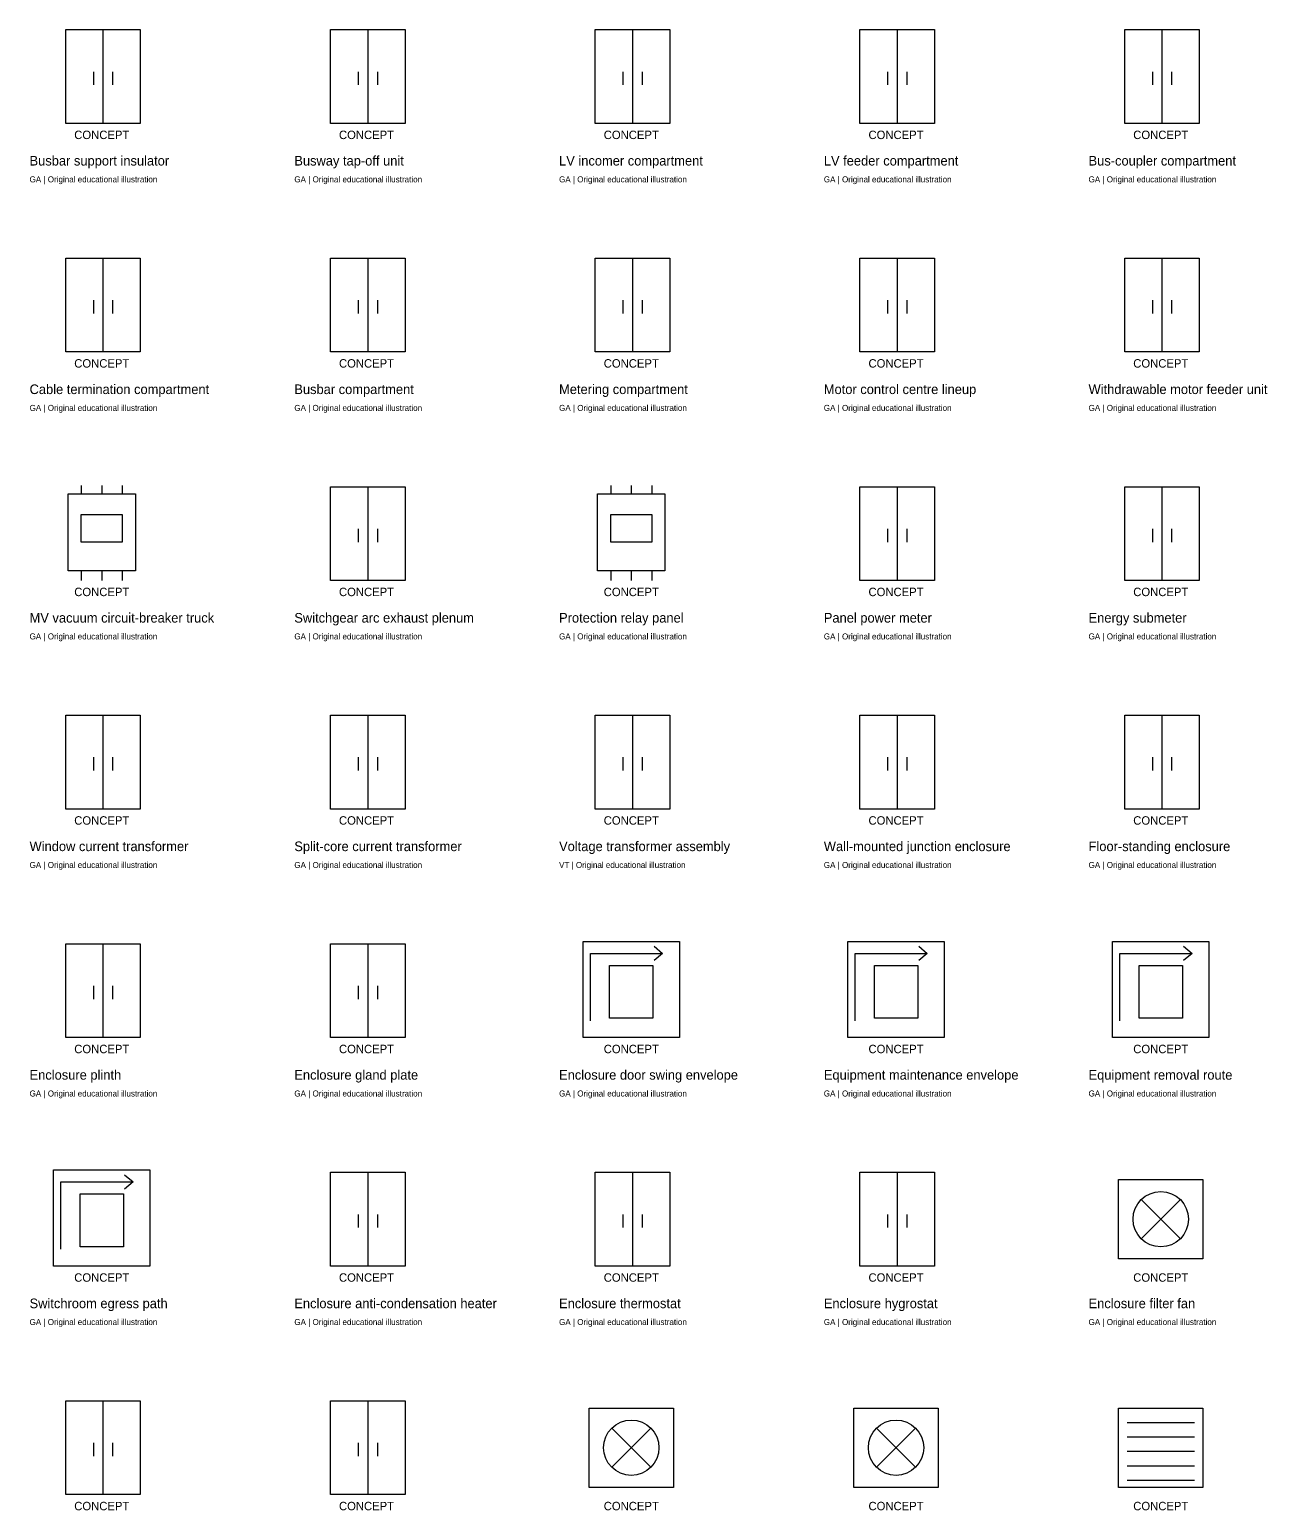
# Model space of a CAD drawing. Extents: x -25 to 1140, y -41451 to 113.
# Drawn here: x 0 to 1029, y -20703 to -19472 of the extents above; entities that cross this region are included whole.
import ezdxf
from ezdxf.enums import TextEntityAlignment as Align

# ---------------------------------------------------------------- set-up
doc = ezdxf.new("R2010")
doc.units = 0
doc.layers.add('REFERENCE', color=7, linetype='CONTINUOUS')

# ---------------------------------------------------------------- blocks, each defined once
blk = doc.blocks.new('REF_GA_BUSBAR_SUPPORT_INSULATOR')
at = {"layer": 'REFERENCE'}
for p, q in [((30, 98), (92, 98)), ((30, 20), (30, 98)), ((61, 98), (61, 20)), ((92, 98), (92, 20)), ((53, 63), (53, 52)), ((69, 63), (69, 52)), ((92, 20), (30, 20))]:
    blk.add_line(p, q, dxfattribs=at)
blk.add_text('CONCEPT', height=7, dxfattribs=at).set_placement((60, 7), align=Align.CENTER)
blk = doc.blocks.new('REF_GA_BUSWAY_TAP_OFF_UNIT')
at = {"layer": 'REFERENCE'}
for p, q in [((30, 98), (92, 98)), ((30, 20), (30, 98)), ((61, 98), (61, 20)), ((92, 98), (92, 20)), ((53, 63), (53, 52)), ((69, 63), (69, 52)), ((92, 20), (30, 20))]:
    blk.add_line(p, q, dxfattribs=at)
blk.add_text('CONCEPT', height=7, dxfattribs=at).set_placement((60, 7), align=Align.CENTER)
blk = doc.blocks.new('REF_GA_LV_INCOMER_COMPARTMENT')
at = {"layer": 'REFERENCE'}
for p, q in [((30, 98), (92, 98)), ((30, 20), (30, 98)), ((61, 98), (61, 20)), ((92, 98), (92, 20)), ((53, 63), (53, 52)), ((69, 63), (69, 52)), ((92, 20), (30, 20))]:
    blk.add_line(p, q, dxfattribs=at)
blk.add_text('CONCEPT', height=7, dxfattribs=at).set_placement((60, 7), align=Align.CENTER)
blk = doc.blocks.new('REF_GA_LV_FEEDER_COMPARTMENT')
at = {"layer": 'REFERENCE'}
for p, q in [((30, 98), (92, 98)), ((30, 20), (30, 98)), ((61, 98), (61, 20)), ((92, 98), (92, 20)), ((53, 63), (53, 52)), ((69, 63), (69, 52)), ((92, 20), (30, 20))]:
    blk.add_line(p, q, dxfattribs=at)
blk.add_text('CONCEPT', height=7, dxfattribs=at).set_placement((60, 7), align=Align.CENTER)
blk = doc.blocks.new('REF_GA_BUS_COUPLER_COMPARTMENT')
at = {"layer": 'REFERENCE'}
for p, q in [((30, 98), (92, 98)), ((30, 20), (30, 98)), ((61, 98), (61, 20)), ((92, 98), (92, 20)), ((53, 63), (53, 52)), ((69, 63), (69, 52)), ((92, 20), (30, 20))]:
    blk.add_line(p, q, dxfattribs=at)
blk.add_text('CONCEPT', height=7, dxfattribs=at).set_placement((60, 7), align=Align.CENTER)
blk = doc.blocks.new('REF_GA_CABLE_TERMINATION_COMPARTMENT')
at = {"layer": 'REFERENCE'}
for p, q in [((30, 98), (92, 98)), ((30, 20), (30, 98)), ((61, 98), (61, 20)), ((92, 98), (92, 20)), ((53, 63), (53, 52)), ((69, 63), (69, 52)), ((92, 20), (30, 20))]:
    blk.add_line(p, q, dxfattribs=at)
blk.add_text('CONCEPT', height=7, dxfattribs=at).set_placement((60, 7), align=Align.CENTER)
blk = doc.blocks.new('REF_GA_BUSBAR_COMPARTMENT')
at = {"layer": 'REFERENCE'}
for p, q in [((30, 98), (92, 98)), ((30, 20), (30, 98)), ((61, 98), (61, 20)), ((92, 98), (92, 20)), ((53, 63), (53, 52)), ((69, 63), (69, 52)), ((92, 20), (30, 20))]:
    blk.add_line(p, q, dxfattribs=at)
blk.add_text('CONCEPT', height=7, dxfattribs=at).set_placement((60, 7), align=Align.CENTER)
blk = doc.blocks.new('REF_GA_METERING_COMPARTMENT')
at = {"layer": 'REFERENCE'}
for p, q in [((30, 98), (92, 98)), ((30, 20), (30, 98)), ((61, 98), (61, 20)), ((92, 98), (92, 20)), ((53, 63), (53, 52)), ((69, 63), (69, 52)), ((92, 20), (30, 20))]:
    blk.add_line(p, q, dxfattribs=at)
blk.add_text('CONCEPT', height=7, dxfattribs=at).set_placement((60, 7), align=Align.CENTER)
blk = doc.blocks.new('REF_GA_MOTOR_CONTROL_CENTRE_LINEUP')
at = {"layer": 'REFERENCE'}
for p, q in [((30, 98), (92, 98)), ((30, 20), (30, 98)), ((61, 98), (61, 20)), ((92, 98), (92, 20)), ((53, 63), (53, 52)), ((69, 63), (69, 52)), ((92, 20), (30, 20))]:
    blk.add_line(p, q, dxfattribs=at)
blk.add_text('CONCEPT', height=7, dxfattribs=at).set_placement((60, 7), align=Align.CENTER)
blk = doc.blocks.new('REF_GA_WITHDRAWABLE_MOTOR_FEEDER_UNIT')
at = {"layer": 'REFERENCE'}
for p, q in [((30, 98), (92, 98)), ((30, 20), (30, 98)), ((61, 98), (61, 20)), ((92, 98), (92, 20)), ((53, 63), (53, 52)), ((69, 63), (69, 52)), ((92, 20), (30, 20))]:
    blk.add_line(p, q, dxfattribs=at)
blk.add_text('CONCEPT', height=7, dxfattribs=at).set_placement((60, 7), align=Align.CENTER)
blk = doc.blocks.new('REF_GA_MV_VACUUM_CIRCUIT_BREAKER_TRUCK')
at = {"layer": 'REFERENCE'}
for p, q in [((43, 99), (43, 92)), ((60, 99), (60, 92)), ((77, 99), (77, 92)), ((32, 92), (88, 92)), ((32, 28), (32, 92)), ((88, 92), (88, 28)), ((43, 75), (77, 75)), ((43, 52), (43, 75)), ((77, 75), (77, 52)), ((77, 52), (43, 52)), ((88, 28), (32, 28)), ((43, 28), (43, 20)), ((60, 28), (60, 20)), ((77, 28), (77, 20))]:
    blk.add_line(p, q, dxfattribs=at)
blk.add_text('CONCEPT', height=7, dxfattribs=at).set_placement((60, 7), align=Align.CENTER)
blk = doc.blocks.new('REF_GA_SWITCHGEAR_ARC_EXHAUST_PLENUM')
at = {"layer": 'REFERENCE'}
for p, q in [((30, 98), (92, 98)), ((30, 20), (30, 98)), ((61, 98), (61, 20)), ((92, 98), (92, 20)), ((53, 63), (53, 52)), ((69, 63), (69, 52)), ((92, 20), (30, 20))]:
    blk.add_line(p, q, dxfattribs=at)
blk.add_text('CONCEPT', height=7, dxfattribs=at).set_placement((60, 7), align=Align.CENTER)
blk = doc.blocks.new('REF_GA_PROTECTION_RELAY_PANEL')
at = {"layer": 'REFERENCE'}
for p, q in [((43, 99), (43, 92)), ((60, 99), (60, 92)), ((77, 99), (77, 92)), ((32, 92), (88, 92)), ((32, 28), (32, 92)), ((88, 92), (88, 28)), ((43, 75), (77, 75)), ((43, 52), (43, 75)), ((77, 75), (77, 52)), ((77, 52), (43, 52)), ((88, 28), (32, 28)), ((43, 28), (43, 20)), ((60, 28), (60, 20)), ((77, 28), (77, 20))]:
    blk.add_line(p, q, dxfattribs=at)
blk.add_text('CONCEPT', height=7, dxfattribs=at).set_placement((60, 7), align=Align.CENTER)
blk = doc.blocks.new('REF_GA_PANEL_POWER_METER')
at = {"layer": 'REFERENCE'}
for p, q in [((30, 98), (92, 98)), ((30, 20), (30, 98)), ((61, 98), (61, 20)), ((92, 98), (92, 20)), ((53, 63), (53, 52)), ((69, 63), (69, 52)), ((92, 20), (30, 20))]:
    blk.add_line(p, q, dxfattribs=at)
blk.add_text('CONCEPT', height=7, dxfattribs=at).set_placement((60, 7), align=Align.CENTER)
blk = doc.blocks.new('REF_GA_ENERGY_SUBMETER')
at = {"layer": 'REFERENCE'}
for p, q in [((30, 98), (92, 98)), ((30, 20), (30, 98)), ((61, 98), (61, 20)), ((92, 98), (92, 20)), ((53, 63), (53, 52)), ((69, 63), (69, 52)), ((92, 20), (30, 20))]:
    blk.add_line(p, q, dxfattribs=at)
blk.add_text('CONCEPT', height=7, dxfattribs=at).set_placement((60, 7), align=Align.CENTER)
blk = doc.blocks.new('REF_GA_WINDOW_CURRENT_TRANSFORMER')
at = {"layer": 'REFERENCE'}
for p, q in [((30, 98), (92, 98)), ((30, 20), (30, 98)), ((61, 98), (61, 20)), ((92, 98), (92, 20)), ((53, 63), (53, 52)), ((69, 63), (69, 52)), ((92, 20), (30, 20))]:
    blk.add_line(p, q, dxfattribs=at)
blk.add_text('CONCEPT', height=7, dxfattribs=at).set_placement((60, 7), align=Align.CENTER)
blk = doc.blocks.new('REF_GA_SPLIT_CORE_CURRENT_TRANSFORMER')
at = {"layer": 'REFERENCE'}
for p, q in [((30, 98), (92, 98)), ((30, 20), (30, 98)), ((61, 98), (61, 20)), ((92, 98), (92, 20)), ((53, 63), (53, 52)), ((69, 63), (69, 52)), ((92, 20), (30, 20))]:
    blk.add_line(p, q, dxfattribs=at)
blk.add_text('CONCEPT', height=7, dxfattribs=at).set_placement((60, 7), align=Align.CENTER)
blk = doc.blocks.new('REF_GA_VOLTAGE_TRANSFORMER_ASSEMBLY')
at = {"layer": 'REFERENCE'}
for p, q in [((30, 98), (92, 98)), ((30, 20), (30, 98)), ((61, 98), (61, 20)), ((92, 98), (92, 20)), ((53, 63), (53, 52)), ((69, 63), (69, 52)), ((92, 20), (30, 20))]:
    blk.add_line(p, q, dxfattribs=at)
blk.add_text('CONCEPT', height=7, dxfattribs=at).set_placement((60, 7), align=Align.CENTER)
blk = doc.blocks.new('REF_GA_WALL_MOUNTED_JUNCTION_ENCLOSURE')
at = {"layer": 'REFERENCE'}
for p, q in [((30, 98), (92, 98)), ((30, 20), (30, 98)), ((61, 98), (61, 20)), ((92, 98), (92, 20)), ((53, 63), (53, 52)), ((69, 63), (69, 52)), ((92, 20), (30, 20))]:
    blk.add_line(p, q, dxfattribs=at)
blk.add_text('CONCEPT', height=7, dxfattribs=at).set_placement((60, 7), align=Align.CENTER)
blk = doc.blocks.new('REF_GA_FLOOR_STANDING_ENCLOSURE')
at = {"layer": 'REFERENCE'}
for p, q in [((30, 98), (92, 98)), ((30, 20), (30, 98)), ((61, 98), (61, 20)), ((92, 98), (92, 20)), ((53, 63), (53, 52)), ((69, 63), (69, 52)), ((92, 20), (30, 20))]:
    blk.add_line(p, q, dxfattribs=at)
blk.add_text('CONCEPT', height=7, dxfattribs=at).set_placement((60, 7), align=Align.CENTER)
blk = doc.blocks.new('REF_GA_ENCLOSURE_PLINTH')
at = {"layer": 'REFERENCE'}
for p, q in [((30, 98), (92, 98)), ((30, 20), (30, 98)), ((61, 98), (61, 20)), ((92, 98), (92, 20)), ((53, 63), (53, 52)), ((69, 63), (69, 52)), ((92, 20), (30, 20))]:
    blk.add_line(p, q, dxfattribs=at)
blk.add_text('CONCEPT', height=7, dxfattribs=at).set_placement((60, 7), align=Align.CENTER)
blk = doc.blocks.new('REF_GA_ENCLOSURE_GLAND_PLATE')
at = {"layer": 'REFERENCE'}
for p, q in [((30, 98), (92, 98)), ((30, 20), (30, 98)), ((61, 98), (61, 20)), ((92, 98), (92, 20)), ((53, 63), (53, 52)), ((69, 63), (69, 52)), ((92, 20), (30, 20))]:
    blk.add_line(p, q, dxfattribs=at)
blk.add_text('CONCEPT', height=7, dxfattribs=at).set_placement((60, 7), align=Align.CENTER)
blk = doc.blocks.new('REF_GA_ENCLOSURE_DOOR_SWING_ENVELOPE')
at = {"layer": 'REFERENCE'}
for p, q in [((20, 100), (100, 100)), ((20, 20), (20, 100)), ((100, 100), (100, 20)), ((26, 34), (26, 90)), ((26, 90), (86, 90)), ((79, 96), (86, 90)), ((86, 90), (79, 84)), ((42, 80), (78, 80)), ((42, 36), (42, 80)), ((78, 80), (78, 36)), ((78, 36), (42, 36)), ((100, 20), (20, 20))]:
    blk.add_line(p, q, dxfattribs=at)
blk.add_text('CONCEPT', height=7, dxfattribs=at).set_placement((60, 7), align=Align.CENTER)
blk = doc.blocks.new('REF_GA_EQUIPMENT_MAINTENANCE_ENVELOPE')
at = {"layer": 'REFERENCE'}
for p, q in [((20, 100), (100, 100)), ((20, 20), (20, 100)), ((100, 100), (100, 20)), ((26, 34), (26, 90)), ((26, 90), (86, 90)), ((79, 96), (86, 90)), ((86, 90), (79, 84)), ((42, 80), (78, 80)), ((42, 36), (42, 80)), ((78, 80), (78, 36)), ((78, 36), (42, 36)), ((100, 20), (20, 20))]:
    blk.add_line(p, q, dxfattribs=at)
blk.add_text('CONCEPT', height=7, dxfattribs=at).set_placement((60, 7), align=Align.CENTER)
blk = doc.blocks.new('REF_GA_EQUIPMENT_REMOVAL_ROUTE')
at = {"layer": 'REFERENCE'}
for p, q in [((20, 100), (100, 100)), ((20, 20), (20, 100)), ((100, 100), (100, 20)), ((26, 34), (26, 90)), ((26, 90), (86, 90)), ((79, 96), (86, 90)), ((86, 90), (79, 84)), ((42, 80), (78, 80)), ((42, 36), (42, 80)), ((78, 80), (78, 36)), ((78, 36), (42, 36)), ((100, 20), (20, 20))]:
    blk.add_line(p, q, dxfattribs=at)
blk.add_text('CONCEPT', height=7, dxfattribs=at).set_placement((60, 7), align=Align.CENTER)
blk = doc.blocks.new('REF_GA_SWITCHROOM_EGRESS_PATH')
at = {"layer": 'REFERENCE'}
for p, q in [((20, 100), (100, 100)), ((20, 20), (20, 100)), ((100, 100), (100, 20)), ((26, 34), (26, 90)), ((26, 90), (86, 90)), ((79, 96), (86, 90)), ((86, 90), (79, 84)), ((42, 80), (78, 80)), ((42, 36), (42, 80)), ((78, 80), (78, 36)), ((78, 36), (42, 36)), ((100, 20), (20, 20))]:
    blk.add_line(p, q, dxfattribs=at)
blk.add_text('CONCEPT', height=7, dxfattribs=at).set_placement((60, 7), align=Align.CENTER)
blk = doc.blocks.new('REF_GA_ENCLOSURE_ANTI_CONDENSATION_HEATER')
at = {"layer": 'REFERENCE'}
for p, q in [((30, 98), (92, 98)), ((30, 20), (30, 98)), ((61, 98), (61, 20)), ((92, 98), (92, 20)), ((53, 63), (53, 52)), ((69, 63), (69, 52)), ((92, 20), (30, 20))]:
    blk.add_line(p, q, dxfattribs=at)
blk.add_text('CONCEPT', height=7, dxfattribs=at).set_placement((60, 7), align=Align.CENTER)
blk = doc.blocks.new('REF_GA_ENCLOSURE_THERMOSTAT')
at = {"layer": 'REFERENCE'}
for p, q in [((30, 98), (92, 98)), ((30, 20), (30, 98)), ((61, 98), (61, 20)), ((92, 98), (92, 20)), ((53, 63), (53, 52)), ((69, 63), (69, 52)), ((92, 20), (30, 20))]:
    blk.add_line(p, q, dxfattribs=at)
blk.add_text('CONCEPT', height=7, dxfattribs=at).set_placement((60, 7), align=Align.CENTER)
blk = doc.blocks.new('REF_GA_ENCLOSURE_HYGROSTAT')
at = {"layer": 'REFERENCE'}
for p, q in [((30, 98), (92, 98)), ((30, 20), (30, 98)), ((61, 98), (61, 20)), ((92, 98), (92, 20)), ((53, 63), (53, 52)), ((69, 63), (69, 52)), ((92, 20), (30, 20))]:
    blk.add_line(p, q, dxfattribs=at)
blk.add_text('CONCEPT', height=7, dxfattribs=at).set_placement((60, 7), align=Align.CENTER)
blk = doc.blocks.new('REF_GA_ENCLOSURE_FILTER_FAN')
at = {"layer": 'REFERENCE'}
for p, q in [((25, 92), (95, 92)), ((25, 26), (25, 92)), ((95, 92), (95, 26)), ((44, 75), (76, 43)), ((44, 43), (76, 75)), ((95, 26), (25, 26))]:
    blk.add_line(p, q, dxfattribs=at)
blk.add_circle((60, 59), 23, dxfattribs=at)
blk.add_text('CONCEPT', height=7, dxfattribs=at).set_placement((60, 7), align=Align.CENTER)
blk = doc.blocks.new('REF_GA_ENCLOSURE_AIR_CONDITIONER')
at = {"layer": 'REFERENCE'}
for p, q in [((30, 98), (92, 98)), ((30, 20), (30, 98)), ((61, 98), (61, 20)), ((92, 98), (92, 20)), ((53, 63), (53, 52)), ((69, 63), (69, 52)), ((92, 20), (30, 20))]:
    blk.add_line(p, q, dxfattribs=at)
blk.add_text('CONCEPT', height=7, dxfattribs=at).set_placement((60, 7), align=Align.CENTER)
blk = doc.blocks.new('REF_GA_ENCLOSURE_AIR_TO_AIR_HEAT_EXCHANGER')
at = {"layer": 'REFERENCE'}
for p, q in [((30, 98), (92, 98)), ((30, 20), (30, 98)), ((61, 98), (61, 20)), ((92, 98), (92, 20)), ((53, 63), (53, 52)), ((69, 63), (69, 52)), ((92, 20), (30, 20))]:
    blk.add_line(p, q, dxfattribs=at)
blk.add_text('CONCEPT', height=7, dxfattribs=at).set_placement((60, 7), align=Align.CENTER)
blk = doc.blocks.new('REF_GA_SWITCHROOM_SUPPLY_FAN')
at = {"layer": 'REFERENCE'}
for p, q in [((25, 92), (95, 92)), ((25, 26), (25, 92)), ((95, 92), (95, 26)), ((44, 75), (76, 43)), ((44, 43), (76, 75)), ((95, 26), (25, 26))]:
    blk.add_line(p, q, dxfattribs=at)
blk.add_circle((60, 59), 23, dxfattribs=at)
blk.add_text('CONCEPT', height=7, dxfattribs=at).set_placement((60, 7), align=Align.CENTER)
blk = doc.blocks.new('REF_GA_SWITCHROOM_EXHAUST_FAN')
at = {"layer": 'REFERENCE'}
for p, q in [((25, 92), (95, 92)), ((25, 26), (25, 92)), ((95, 92), (95, 26)), ((44, 75), (76, 43)), ((44, 43), (76, 75)), ((95, 26), (25, 26))]:
    blk.add_line(p, q, dxfattribs=at)
blk.add_circle((60, 59), 23, dxfattribs=at)
blk.add_text('CONCEPT', height=7, dxfattribs=at).set_placement((60, 7), align=Align.CENTER)
blk = doc.blocks.new('REF_GA_VENTILATION_INTAKE_LOUVER')
at = {"layer": 'REFERENCE'}
for p, q in [((25, 92), (95, 92)), ((25, 26), (25, 92)), ((95, 92), (95, 26)), ((32, 80), (88, 80)), ((32, 68), (88, 68)), ((32, 56), (88, 56)), ((32, 44), (88, 44)), ((95, 26), (25, 26)), ((32, 32), (88, 32))]:
    blk.add_line(p, q, dxfattribs=at)
blk.add_text('CONCEPT', height=7, dxfattribs=at).set_placement((60, 7), align=Align.CENTER)

msp = doc.modelspace()

# ---------------------------------------------------------------- block references
at = {"layer": 'REFERENCE'}
for name, p in [('REF_GA_BUSBAR_SUPPORT_INSULATOR', (0, -19570)), ('REF_GA_BUSWAY_TAP_OFF_UNIT', (220, -19570)), ('REF_GA_LV_INCOMER_COMPARTMENT', (440, -19570)), ('REF_GA_LV_FEEDER_COMPARTMENT', (660, -19570)), ('REF_GA_BUS_COUPLER_COMPARTMENT', (880, -19570)), ('REF_GA_CABLE_TERMINATION_COMPARTMENT', (0, -19760)), ('REF_GA_BUSBAR_COMPARTMENT', (220, -19760)), ('REF_GA_METERING_COMPARTMENT', (440, -19760)), ('REF_GA_MOTOR_CONTROL_CENTRE_LINEUP', (660, -19760)), ('REF_GA_WITHDRAWABLE_MOTOR_FEEDER_UNIT', (880, -19760)), ('REF_GA_MV_VACUUM_CIRCUIT_BREAKER_TRUCK', (0, -19950)), ('REF_GA_SWITCHGEAR_ARC_EXHAUST_PLENUM', (220, -19950)), ('REF_GA_PROTECTION_RELAY_PANEL', (440, -19950)), ('REF_GA_PANEL_POWER_METER', (660, -19950)), ('REF_GA_ENERGY_SUBMETER', (880, -19950)), ('REF_GA_WINDOW_CURRENT_TRANSFORMER', (0, -20140)), ('REF_GA_SPLIT_CORE_CURRENT_TRANSFORMER', (220, -20140)), ('REF_GA_VOLTAGE_TRANSFORMER_ASSEMBLY', (440, -20140)), ('REF_GA_WALL_MOUNTED_JUNCTION_ENCLOSURE', (660, -20140)), ('REF_GA_FLOOR_STANDING_ENCLOSURE', (880, -20140)), ('REF_GA_ENCLOSURE_PLINTH', (0, -20330)), ('REF_GA_ENCLOSURE_GLAND_PLATE', (220, -20330)), ('REF_GA_ENCLOSURE_DOOR_SWING_ENVELOPE', (440, -20330)), ('REF_GA_EQUIPMENT_MAINTENANCE_ENVELOPE', (660, -20330)), ('REF_GA_EQUIPMENT_REMOVAL_ROUTE', (880, -20330)), ('REF_GA_SWITCHROOM_EGRESS_PATH', (0, -20520)), ('REF_GA_ENCLOSURE_ANTI_CONDENSATION_HEATER', (220, -20520)), ('REF_GA_ENCLOSURE_THERMOSTAT', (440, -20520)), ('REF_GA_ENCLOSURE_HYGROSTAT', (660, -20520)), ('REF_GA_ENCLOSURE_FILTER_FAN', (880, -20520)), ('REF_GA_ENCLOSURE_AIR_CONDITIONER', (0, -20710)), ('REF_GA_ENCLOSURE_AIR_TO_AIR_HEAT_EXCHANGER', (220, -20710)), ('REF_GA_SWITCHROOM_SUPPLY_FAN', (440, -20710)), ('REF_GA_SWITCHROOM_EXHAUST_FAN', (660, -20710)), ('REF_GA_VENTILATION_INTAKE_LOUVER', (880, -20710))]:
    msp.add_blockref(name, p, dxfattribs=at)

# ---------------------------------------------------------------- texts
for s, height, p in [('Busbar support insulator', 8, (0, -19585)), ('Busway tap-off unit', 8, (220, -19585)), ('LV incomer compartment', 8, (440, -19585)), ('LV feeder compartment', 8, (660, -19585)), ('Bus-coupler compartment', 8, (880, -19585)), ('GA | Original educational illustration', 5, (0, -19599)), ('GA | Original educational illustration', 5, (220, -19599)), ('GA | Original educational illustration', 5, (440, -19599)), ('GA | Original educational illustration', 5, (660, -19599)), ('GA | Original educational illustration', 5, (880, -19599)), ('Cable termination compartment', 8, (0, -19775)), ('Busbar compartment', 8, (220, -19775)), ('Metering compartment', 8, (440, -19775)), ('Motor control centre lineup', 8, (660, -19775)), ('Withdrawable motor feeder unit', 8, (880, -19775)), ('GA | Original educational illustration', 5, (0, -19789)), ('GA | Original educational illustration', 5, (220, -19789)), ('GA | Original educational illustration', 5, (440, -19789)), ('GA | Original educational illustration', 5, (660, -19789)), ('GA | Original educational illustration', 5, (880, -19789)), ('MV vacuum circuit-breaker truck', 8, (0, -19965)), ('Switchgear arc exhaust plenum', 8, (220, -19965)), ('Protection relay panel', 8, (440, -19965)), ('Panel power meter', 8, (660, -19965)), ('Energy submeter', 8, (880, -19965)), ('GA | Original educational illustration', 5, (0, -19979)), ('GA | Original educational illustration', 5, (220, -19979)), ('GA | Original educational illustration', 5, (440, -19979)), ('GA | Original educational illustration', 5, (660, -19979)), ('GA | Original educational illustration', 5, (880, -19979)), ('Window current transformer', 8, (0, -20155)), ('Split-core current transformer', 8, (220, -20155)), ('Voltage transformer assembly', 8, (440, -20155)), ('Wall-mounted junction enclosure', 8, (660, -20155)), ('Floor-standing enclosure', 8, (880, -20155)), ('GA | Original educational illustration', 5, (0, -20169)), ('GA | Original educational illustration', 5, (220, -20169)), ('VT | Original educational illustration', 5, (440, -20169)), ('GA | Original educational illustration', 5, (660, -20169)), ('GA | Original educational illustration', 5, (880, -20169)), ('Enclosure plinth', 8, (0, -20345)), ('Enclosure gland plate', 8, (220, -20345)), ('Enclosure door swing envelope', 8, (440, -20345)), ('Equipment maintenance envelope', 8, (660, -20345)), ('Equipment removal route', 8, (880, -20345)), ('GA | Original educational illustration', 5, (0, -20359)), ('GA | Original educational illustration', 5, (220, -20359)), ('GA | Original educational illustration', 5, (440, -20359)), ('GA | Original educational illustration', 5, (660, -20359)), ('GA | Original educational illustration', 5, (880, -20359)), ('Switchroom egress path', 8, (0, -20535)), ('Enclosure anti-condensation heater', 8, (220, -20535)), ('Enclosure thermostat', 8, (440, -20535)), ('Enclosure hygrostat', 8, (660, -20535)), ('Enclosure filter fan', 8, (880, -20535)), ('GA | Original educational illustration', 5, (0, -20549)), ('GA | Original educational illustration', 5, (220, -20549)), ('GA | Original educational illustration', 5, (440, -20549)), ('GA | Original educational illustration', 5, (660, -20549)), ('GA | Original educational illustration', 5, (880, -20549))]:
    msp.add_text(s, height=height, dxfattribs=at).set_placement(p)

doc.saveas('drawing.dxf')
